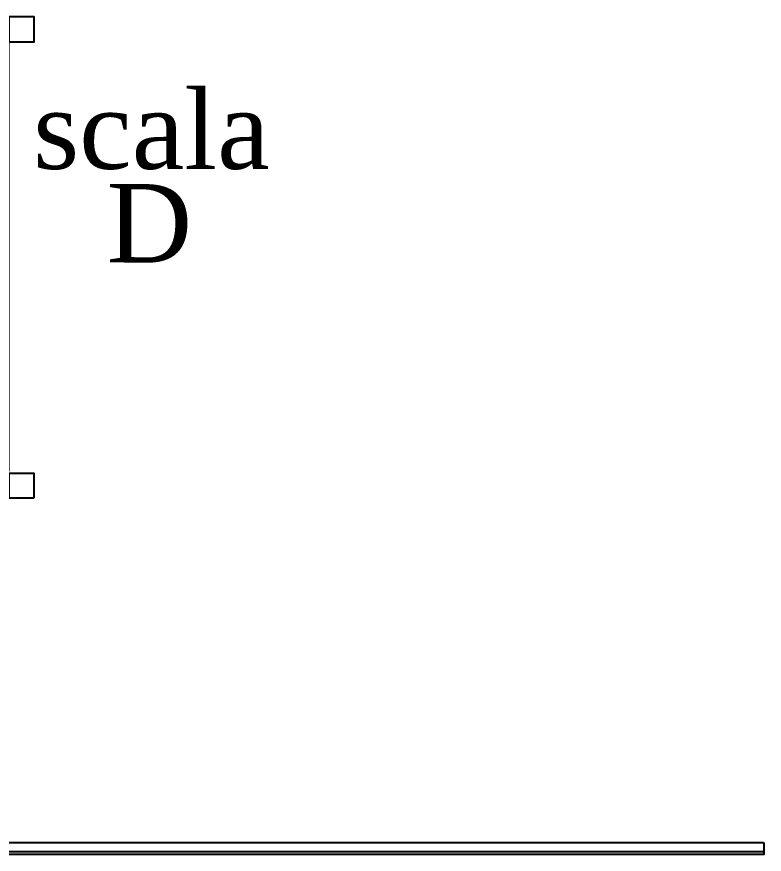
# Model space of a CAD drawing. Header units: millimetres. Extents: x 2592 to 5194, y 1172 to 2359.
# Drawn here: x 2599.406 to 2600.1, y 1183.452 to 1184.23 of the extents above; entities that cross this region are included whole.
import ezdxf

# ---------------------------------------------------------------- set-up
doc = ezdxf.new("R2010")
doc.units = ezdxf.units.MM
doc.layers.add('PDF _Geometria', color=7, linetype='Continuous')
doc.layers.add('PDF _Testo', color=7, linetype='Continuous')
doc.styles.add('PDF Times New Roman', font='times.ttf')

msp = doc.modelspace()

# ---------------------------------------------------------------- linework, layer by layer
at = {"layer": 'PDF _Geometria', "lineweight": 25}
for points in [[(2599.04775, 1184.16154), (2599.08525, 1184.16154), (2599.08525, 1184.09904), (2599.24442, 1184.09904), (2599.24442, 1183.80821), (2599.39858, 1183.80821), (2599.39858, 1183.97904), (2599.39858, 1184.20654), (2599.42192, 1184.20654), (2599.42192, 1184.22988), (2599.39858, 1184.22988), (2599.39858, 1184.20654)], [(2599.08275, 1183.99488), (2599.08275, 1183.46321), (2600.09942, 1183.46321)], [(2599.08275, 1183.45238), (2600.10025, 1183.45238), (2600.10025, 1183.46321)], [(2599.08275, 1183.45488), (2600.10025, 1183.45488)]]:
    msp.add_lwpolyline(points, dxfattribs=at)
msp.add_lwpolyline([(2599.42192, 1183.78321), (2599.42192, 1183.80571), (2599.39858, 1183.80571), (2599.39858, 1183.78321)], close=True, dxfattribs=at)

# ---------------------------------------------------------------- texts
at = {"layer": 'PDF _Testo', "attachment_point": 7, "style": 'PDF Times New Roman'}
for s, insert, char_height in [('scala', (2599.42108, 1184.08758), 0.072804), ('D', (2599.48942, 1184.00155), 0.0728)]:
    msp.add_mtext(s, dxfattribs=dict(at, insert=insert, char_height=char_height))

doc.saveas('drawing.dxf')
